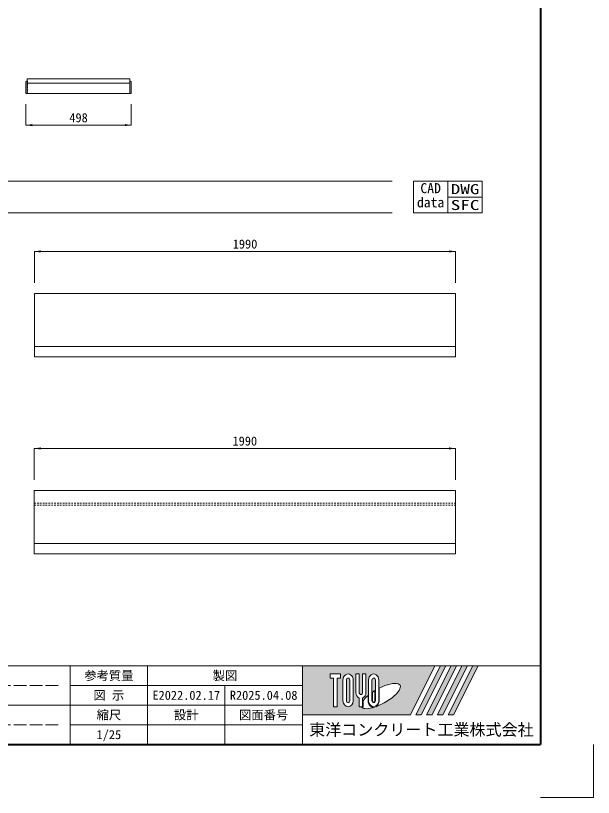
# Model space of a CAD drawing. Units: millimetres at full size. Extents: x 162523 to 173523, y 76354 to 83779.
# Drawn here: x 170793 to 173523, y 76354 to 80044 of the extents above; entities that cross this region are included whole.
import ezdxf
from ezdxf.enums import TextEntityAlignment as Align

# ---------------------------------------------------------------- set-up
doc = ezdxf.new("R2010")
doc.units = ezdxf.units.MM
doc.header["$LTSCALE"] = 10
doc.linetypes.add('DASHED', pattern=[7.5, 6, -1.5])
doc.linetypes.add('USER1', pattern=[1.35, 0.75, -0.6])
for name, color, linetype, lineweight in [('0_2', 7, 'Continuous', 13), ('Defpoints_3', 7, 'Continuous', 13), ('図枠', 7, 'Continuous', 5), ('寸法線', 7, 'Continuous', 13), ('本体', 2, 'Continuous', 13), ('目地', 132, 'Continuous', 5)]:
    doc.layers.add(name, color=color, linetype=linetype, lineweight=lineweight)
doc.styles.add('ＭＳ ゴシック', font='')
doc.styles.get('ＭＳ ゴシック').set_extended_font_data('MS Gothic')

# ---------------------------------------------------------------- blocks, each defined once
blk = doc.blocks.new('filled_arrow')
at = {"color": 0, "linetype": 'Continuous', "lineweight": -2}
blk.add_solid([(7.5, 1.25), (0, 0), (7.5, -1.25)], dxfattribs=at)

msp = doc.modelspace()

# ---------------------------------------------------------------- hatches: boundary and pattern name
at = {"layer": '図枠'}
h = msp.add_hatch(color=256, dxfattribs=at)
h.paths.add_polyline_path([(172147.95, 76974.81), (172147.95, 76742.78), (172658.42, 76742.78), (172774.44, 76974.81)])
edge = h.paths.add_edge_path(flags=16)
edge.add_ellipse((172518.58, 76831.98), major_axis=(90.90955, 50.88565), ratio=0.34714733393616914, start_angle=-144.3112161299207, end_angle=72.18990329237488, ccw=False)
edge.add_ellipse((172484.92, 76810.01), major_axis=(-0, 30.9375), ratio=0.8463541656565656, start_angle=-160.70345630694365, end_angle=-90.00000000005443)
edge.add_line((172511.1, 76810.01), (172511.1, 76868.98))
edge = h.paths.add_edge_path(flags=16)
edge.add_ellipse((172484.92, 76907.58), major_axis=(-0, 28.55769), ratio=0.8463541801627387, start_angle=-89.99999999996572, end_angle=90.00000000003445, ccw=False)
edge.add_line((172509.09, 76907.58), (172509.09, 76810.01))
edge.add_ellipse((172484.92, 76810.01), major_axis=(-0, 28.55769), ratio=0.8463541801627387, start_angle=90, end_angle=-90, ccw=False)
edge.add_line((172460.75, 76810.01), (172460.75, 76907.58))
edge = h.paths.add_edge_path(flags=16)
edge.add_line((172492.97, 76907.58), (172492.97, 76810.01))
edge.add_ellipse((172484.92, 76810.01), major_axis=(-0, 9.51923), ratio=0.846354185542929, start_angle=90, end_angle=-90, ccw=False)
edge.add_line((172476.86, 76810.01), (172476.86, 76907.58))
edge.add_ellipse((172484.92, 76907.58), major_axis=(-0, 9.51923), ratio=0.846354185542929, start_angle=-90.00000000017508, end_angle=89.9999999998247, ccw=False)
edge = h.paths.add_edge_path(flags=16)
edge.add_line((172490.96, 76857.71), (172490.96, 76810.01))
edge.add_ellipse((172484.92, 76810.01), major_axis=(0, 7.13942), ratio=0.8463541101290679, start_angle=90.00000000023351, end_angle=-89.99999999976615, ccw=False)
edge.add_line((172478.88, 76810.01), (172478.88, 76849.9))
edge.add_ellipse((172518.58, 76831.98), major_axis=(90.90955, 50.88565), ratio=0.3471473339361691, start_angle=107.79174178799559, end_angle=126.47131883489925, ccw=False)
edge = h.paths.add_edge_path(flags=16)
edge.add_line((172448.66, 76936.14), (172448.66, 76848.68))
edge.add_ellipse((172424.49, 76848.68), major_axis=(0, 28.55769), ratio=0.8463541801627387, start_angle=-163.34116624074568, end_angle=-89.99999999997635, ccw=False)
edge.add_line((172432.55, 76821.75), (172432.55, 76781.45))
edge.add_line((172432.55, 76781.45), (172416.44, 76781.45))
edge.add_line((172416.44, 76781.45), (172416.44, 76821.75))
edge.add_ellipse((172424.49, 76848.68), major_axis=(-0, 28.55769), ratio=0.8463541801627387, start_angle=89.99999999997618, end_angle=163.34116624074568, ccw=False)
edge.add_line((172400.32, 76848.68), (172400.32, 76936.14))
edge.add_line((172400.32, 76936.14), (172416.44, 76936.14))
edge.add_line((172416.44, 76936.14), (172416.44, 76848.68))
edge.add_ellipse((172424.49, 76848.68), major_axis=(-0, 9.51923), ratio=0.846354185542929, start_angle=89.99999999999999, end_angle=-90.00000000000001)
edge.add_line((172432.55, 76848.68), (172432.55, 76936.14))
edge.add_line((172432.55, 76936.14), (172448.66, 76936.14))
edge = h.paths.add_edge_path(flags=16)
edge.add_line((172458.73, 76834.63), (172458.73, 76810.01))
edge.add_ellipse((172484.92, 76810.01), major_axis=(-0, 30.9375), ratio=0.8463541656565656, start_angle=89.99999999999999, end_angle=-171.5442700614297)
edge.add_ellipse((172518.58, 76831.98), major_axis=(90.90955, 50.88565), ratio=0.34714733393616914, start_angle=-178.64953573068613, end_angle=-148.2924422435765, ccw=False)
edge.add_line((172429.08, 76779.07), (172434.56, 76779.07))
edge.add_line((172434.56, 76779.07), (172434.56, 76809.23))
edge.add_ellipse((172518.58, 76831.98), major_axis=(90.90955, 50.88565), ratio=0.34714733393616914, start_angle=148.21912058466248, end_angle=165.90812176299306, ccw=False)
edge = h.paths.add_edge_path(flags=16)
edge.add_ellipse((172364.07, 76907.58), major_axis=(-0, 28.55769), ratio=0.8463541801627387, start_angle=-89.99999999996572, end_angle=90.00000000003445, ccw=False)
edge.add_line((172388.24, 76907.58), (172388.24, 76810.01))
edge.add_ellipse((172364.07, 76810.01), major_axis=(-0, 28.55769), ratio=0.8463541801627387, start_angle=90, end_angle=-90, ccw=False)
edge.add_line((172339.9, 76810.01), (172339.9, 76907.58))
edge = h.paths.add_edge_path(flags=16)
edge.add_line((172372.12, 76907.58), (172372.12, 76810.01))
edge.add_ellipse((172364.07, 76810.01), major_axis=(-0, 9.51923), ratio=0.846354185542929, start_angle=90, end_angle=-90, ccw=False)
edge.add_line((172356.01, 76810.01), (172356.01, 76907.58))
edge.add_ellipse((172364.07, 76907.58), major_axis=(-0, 9.51923), ratio=0.846354185542929, start_angle=-90.00000000017508, end_angle=89.9999999998247, ccw=False)
h.paths.add_polyline_path([(172327.81, 76936.14), (172327.81, 76917.1), (172311.7, 76917.1), (172311.7, 76781.45), (172295.59, 76781.45), (172295.59, 76917.1), (172279.47, 76917.1), (172279.47, 76936.14)], flags=16)
for points in [[(172683.95, 76742.78), (172709.47, 76742.78), (172825.48, 76974.81), (172799.96, 76974.81)], [(172876.53, 76974.81), (172851.01, 76974.81), (172734.99, 76742.78), (172760.52, 76742.78)], [(172927.58, 76974.81), (172902.05, 76974.81), (172786.04, 76742.78), (172811.56, 76742.78)], [(172978.62, 76974.81), (172953.1, 76974.81), (172837.09, 76742.78), (172862.61, 76742.78)]]:
    msp.add_hatch(color=256, dxfattribs=at).paths.add_polyline_path(points)

# ---------------------------------------------------------------- linework, layer by layer
at = {"layer": '0_2'}
for p, q in [((172672.95, 79262.76), (172997.95, 79262.76)), ((172672.95, 79262.76), (172672.95, 79112.76)), ((172835.45, 79262.76), (172835.45, 79112.76)), ((172997.95, 79262.76), (172997.95, 79112.76)), ((172835.45, 79187.76), (172997.95, 79187.76)), ((172672.95, 79112.76), (172997.95, 79112.76))]:
    msp.add_line(p, q, dxfattribs=at)
at = {"layer": 'Defpoints_3'}
for p in [(173522.95, 76603.56), (173272.95, 76353.56)]:
    msp.add_line(p, (173522.95, 76353.56), dxfattribs=at)
at = {"layer": '図枠', "lineweight": 40}
for p in [(173272.95, 83528.56), (168772.95, 76603.56)]:
    msp.add_line(p, (173272.95, 76603.56), dxfattribs=at)
at = {"layer": '図枠', "lineweight": 13}
for p, q in [((169047.95, 79262.76), (172572.95, 79262.76)), ((169047.95, 79112.76), (172572.95, 79112.76)), ((172772.95, 79112.76), (172997.95, 79112.76)), ((173272.95, 76974.81), (168772.95, 76974.81)), ((171051.08, 76603.56), (171051.08, 76974.81)), ((171416.7, 76603.56), (171416.7, 76974.81)), ((172147.95, 76603.56), (172147.95, 76974.81)), ((172147.95, 76882), (171051.08, 76882)), ((171782.33, 76603.56), (171782.33, 76882)), ((172147.95, 76789.18), (168772.95, 76789.18)), ((172147.95, 76696.37), (171051.08, 76696.37))]:
    msp.add_line(p, q, dxfattribs=at)
at = {"layer": '図枠'}
for p, q in [((172147.95, 76974.81), (172774.44, 76974.81)), ((172774.44, 76974.81), (172658.42, 76742.78)), ((172799.96, 76974.81), (172683.95, 76742.78)), ((172825.48, 76974.81), (172709.47, 76742.78)), ((172851.01, 76974.81), (172734.99, 76742.78)), ((172876.53, 76974.81), (172760.52, 76742.78)), ((172902.05, 76974.81), (172786.04, 76742.78)), ((172799.96, 76974.81), (172825.48, 76974.81)), ((172927.58, 76974.81), (172811.56, 76742.78)), ((172953.1, 76974.81), (172837.09, 76742.78)), ((172851.01, 76974.81), (172876.53, 76974.81)), ((172978.62, 76974.81), (172862.61, 76742.78)), ((172902.05, 76974.81), (172927.58, 76974.81)), ((172953.1, 76974.81), (172978.62, 76974.81)), ((172279.47, 76936.14), (172279.47, 76917.1)), ((172279.47, 76936.14), (172327.81, 76936.14)), ((172295.59, 76917.1), (172279.47, 76917.1)), ((172295.59, 76917.1), (172295.59, 76781.45)), ((172311.7, 76917.1), (172311.7, 76781.45)), ((172327.81, 76917.1), (172311.7, 76917.1)), ((172327.81, 76936.14), (172327.81, 76917.1)), ((172400.32, 76936.14), (172416.44, 76936.14)), ((172400.32, 76848.68), (172400.32, 76936.14)), ((172416.44, 76936.14), (172416.44, 76848.68)), ((172432.55, 76936.14), (172448.66, 76936.14)), ((172432.55, 76848.68), (172432.55, 76936.14)), ((172448.66, 76936.14), (172448.66, 76848.68)), ((172339.9, 76907.58), (172339.9, 76810.01)), ((172356.01, 76810.01), (172356.01, 76907.58)), ((172372.12, 76907.58), (172372.12, 76810.01)), ((172388.24, 76810.01), (172388.24, 76907.58)), ((172460.75, 76907.58), (172460.75, 76810.01)), ((172476.86, 76810.01), (172476.86, 76907.58)), ((172492.97, 76907.58), (172492.97, 76810.01)), ((172509.09, 76810.01), (172509.09, 76907.58)), ((172478.88, 76810.01), (172478.88, 76849.9)), ((172490.96, 76857.71), (172490.96, 76810.01)), ((172511.1, 76810.01), (172511.1, 76868.98)), ((172416.44, 76821.75), (172416.44, 76781.45)), ((172432.55, 76821.75), (172432.55, 76781.45)), ((172434.56, 76809.23), (172434.56, 76779.07)), ((172458.73, 76834.63), (172458.73, 76810.01)), ((172311.7, 76781.45), (172295.59, 76781.45)), ((172432.55, 76781.45), (172416.44, 76781.45)), ((172429.08, 76779.07), (172434.56, 76779.07)), ((172147.95, 76742.78), (172658.42, 76742.78)), ((172683.95, 76742.78), (172709.47, 76742.78)), ((172734.99, 76742.78), (172760.52, 76742.78)), ((172786.04, 76742.78), (172811.56, 76742.78)), ((172837.09, 76742.78), (172862.61, 76742.78))]:
    msp.add_line(p, q, dxfattribs=at)
at = {"layer": '図枠', "linetype": 'DASHED', "lineweight": 9}
for p, q in [((170994.83, 76882), (169222.95, 76882)), ((170994.83, 76696.37), (169222.95, 76696.37))]:
    msp.add_line(p, q, dxfattribs=at)
at = {"layer": '図枠'}
for centre, major_axis, ratio, start_param, end_param in [((172364.07, 76907.58), (-0, 28.55769), 0.846354, 4.712388980385196, 7.853981633974993), ((172364.07, 76907.58), (-0, 9.51923), 0.846354, 4.712388980382104, 7.853981633971893), ((172484.92, 76907.58), (-0, 28.55769), 0.846354, 4.712388980385196, 7.853981633974993), ((172484.92, 76907.58), (-0, 9.51923), 0.846354, 4.712388980382104, 7.853981633971893), ((172518.58, 76831.98), (90.90955, 50.88565), 0.347147, 4.262185332381606, 7.7429162813386245), ((172424.49, 76848.68), (-0, 28.55769), 0.846354, 1.5707963267945446, 2.8017557441349683), ((172424.49, 76848.68), (-0, 9.51923), 0.846354, 1.5707963267948963, 4.71238898038469), ((172424.49, 76848.68), (0, 28.55769), 0.846354, 3.481429563044619, 4.712388980385039), ((172518.58, 76831.98), (90.90955, 50.88565), 0.347147, 1.6817405097970912, 1.8219833196616555), ((172364.07, 76810.01), (-0, 28.55769), 0.846354, 1.5707963267948963, 4.71238898038469), ((172364.07, 76810.01), (-0, 9.51923), 0.846354, 1.5707963267948963, 4.71238898038469), ((172518.58, 76831.98), (90.90955, 50.88565), 0.347147, 2.0815196641222045, 2.515512607316692), ((172484.92, 76810.01), (-0, 30.9375), 0.846354, 1.5707963267948963, 3.3154678663290023), ((172484.92, 76810.01), (-0, 28.55769), 0.846354, 1.5707963267948963, 4.71238898038469), ((172484.92, 76810.01), (-0, 9.51923), 0.846354, 1.5707963267948963, 4.71238898038469), ((172484.92, 76810.01), (0, 7.13942), 0.846354, 1.5707963267983465, 4.712388980388145), ((172484.92, 76810.01), (-0, 30.9375), 0.846354, 3.5338438000139623, 4.712388980383886), ((172518.58, 76831.98), (90.90955, 50.88565), 0.347147, 3.2093975090570264, 4.200445063285306)]:
    msp.add_ellipse(centre, major_axis=major_axis, ratio=ratio, start_param=start_param, end_param=end_param, dxfattribs=at)
at = {"layer": '寸法線'}
for p, q in [((170841.59, 79626.24), (170841.59, 79527.44)), ((171339.59, 79626.24), (171339.59, 79527.44)), ((170841.59, 79527.44), (171339.59, 79527.44)), ((170882.18, 78931.08), (172872.18, 78931.08)), ((170882.18, 78782.92), (170882.18, 78931.08)), ((172872.18, 78782.92), (172872.18, 78931.08)), ((170881.18, 78000.88), (172871.18, 78000.88)), ((170881.18, 77852.71), (170881.18, 78000.88)), ((172871.18, 77852.71), (172871.18, 78000.88))]:
    msp.add_line(p, q, dxfattribs=at)
at = {"layer": '本体', "lineweight": 9}
for p, q in [((170847.59, 79735.81), (170841.59, 79733.24)), ((170841.59, 79733.24), (170841.59, 79676.24)), ((170847.59, 79726.24), (171333.59, 79726.24)), ((171333.59, 79735.81), (171339.59, 79733.24)), ((171339.59, 79733.24), (171339.59, 79676.24)), ((170882.18, 78482.92), (172872.18, 78482.92)), ((170881.18, 77552.71), (172871.18, 77552.71))]:
    msp.add_line(p, q, dxfattribs=at)
at = {"layer": '本体'}
for p, q in [((170847.59, 79746.24), (170847.59, 79676.24)), ((170847.59, 79746.24), (171333.59, 79746.24)), ((171333.59, 79746.24), (171333.59, 79676.24)), ((170841.59, 79676.24), (171339.59, 79676.24)), ((170882.18, 78732.92), (172872.18, 78732.92)), ((170882.18, 78432.92), (170882.18, 78732.92)), ((172872.18, 78432.92), (172872.18, 78732.92)), ((170882.18, 78432.92), (172872.18, 78432.92)), ((170881.18, 77802.71), (172871.18, 77802.71)), ((170881.18, 77502.71), (170881.18, 77802.71)), ((172871.18, 77502.71), (172871.18, 77802.71)), ((170881.18, 77502.71), (172871.18, 77502.71))]:
    msp.add_line(p, q, dxfattribs=at)
at = {"layer": '本体', "linetype": 'USER1'}
for p, q in [((170881.18, 77742.71), (172871.18, 77742.71)), ((170881.18, 77732.71), (172871.18, 77732.71))]:
    msp.add_line(p, q, dxfattribs=at)
at = {"layer": '目地', "linetype": 'USER1'}
for p, q in [((170847.59, 79746.24), (170848.59, 79736.24)), ((170848.59, 79736.24), (170847.59, 79735.81)), ((170848.59, 79736.24), (170848.59, 79676.24)), ((171333.59, 79746.24), (171332.59, 79736.24)), ((171332.59, 79736.24), (171332.59, 79676.24)), ((171332.59, 79736.24), (171333.59, 79735.81))]:
    msp.add_line(p, q, dxfattribs=at)

# ---------------------------------------------------------------- block references
at = {"layer": '寸法線', "xscale": 4, "yscale": 4}
for p in [(170841.59, 79527.44), (170882.18, 78931.08), (170881.18, 78000.88)]:
    msp.add_blockref('filled_arrow', p, dxfattribs=at)
at = {"layer": '寸法線', "xscale": 4, "yscale": 4, "rotation": 180}
for p in [(171339.59, 79527.44), (172872.18, 78931.08), (172871.18, 78000.88)]:
    msp.add_blockref('filled_arrow', p, dxfattribs=at)

# ---------------------------------------------------------------- texts
at = {"layer": '0_2', "style": 'ＭＳ ゴシック'}
for s, p in [('CAD', (172705.64, 79253.63)), ('data', (172689.45, 79186.63))]:
    msp.add_text(s, height=47.47, dxfattribs=at).set_placement(p, align=Align.TOP_LEFT)
at = {"layer": '0_2', "style": 'ＭＳ ゴシック', "width": 1.4}
for s, p in [('DWG', (172916.7, 79225.26)), ('SFC', (172916.7, 79150.26))]:
    msp.add_text(s, height=47.47, dxfattribs=at).set_placement(p, align=Align.MIDDLE_CENTER)
at = {"layer": '図枠', "style": 'ＭＳ ゴシック'}
for s, height, p in [('参考質量', 42.72, (171233.89, 76928.4)), ('製図', 42.72, (171782.33, 76928.4)), ('図 示', 42.72, (171233.89, 76835.59)), ('E2022.02.17', 42.72, (171599.52, 76835.59)), ('R2025.04.08', 42.72, (171965.14, 76835.59)), ('縮尺', 42.72, (171233.89, 76742.78)), ('設計', 42.72, (171599.52, 76742.78)), ('図面番号', 42.72, (171965.14, 76742.78)), ('東洋コンクリート工業株式会社', 55.54, (172710.45, 76673.17)), ('1/25', 42.72, (171233.89, 76649.96))]:
    msp.add_text(s, height=height, dxfattribs=at).set_placement(p, align=Align.MIDDLE_CENTER)
at = {"layer": '寸法線', "style": 'ＭＳ ゴシック'}
for s, p in [('498', (171090.59, 79562.44)), ('1990', (171877.18, 78966.08)), ('1990', (171876.18, 78035.88))]:
    msp.add_text(s, height=42.72, dxfattribs=at).set_placement(p, align=Align.MIDDLE_CENTER)

doc.saveas('drawing.dxf')
